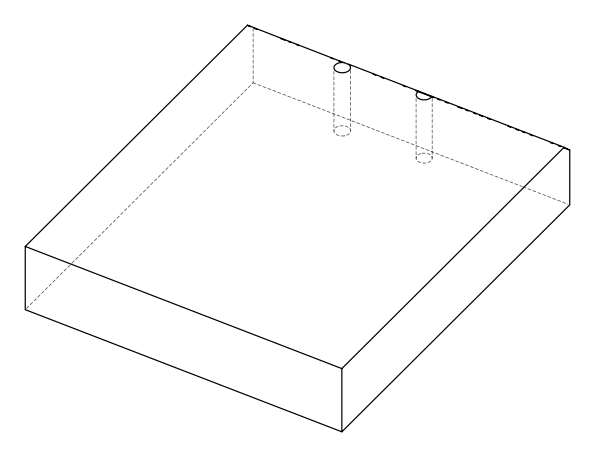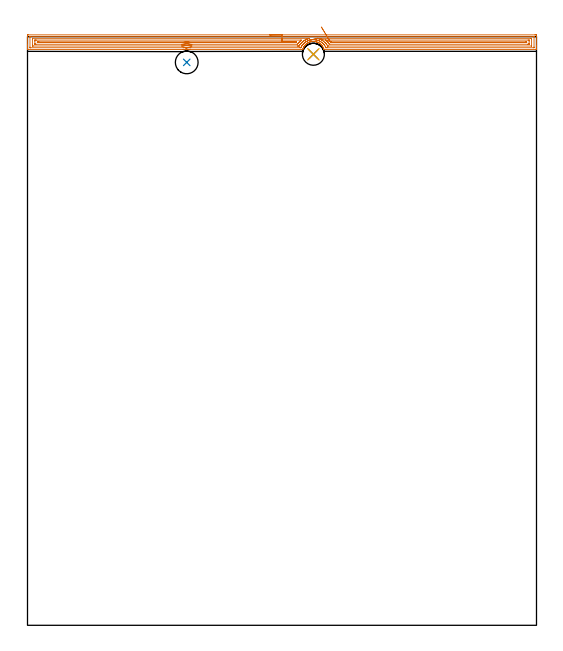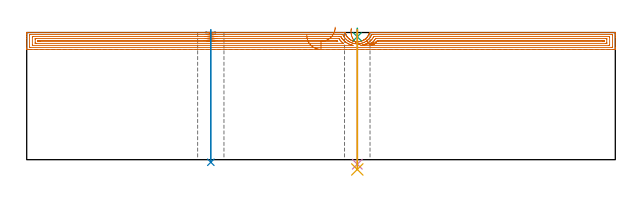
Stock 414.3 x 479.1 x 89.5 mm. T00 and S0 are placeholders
(PLAN: 5 operations, 4 tool changes, 17.8 min)
(1 AREA_MILL | FG_CHAMFER_SURFACE | UGT0205_001 | 16.65 min | 29339 mm3)
(2 INDEXABLE_INSERT_DRILL_THROUGH_HOLE_FROM_SOLID | STEP1HOLE | NXT0302_008 | 0.37 min | 24010 mm3)
(3 SPOT_DRILL | STEP1HOLE_1 | NXT0321_9005460120000 | 0.05 min | 145 mm3)
(4 DRILL_THROUGH_HOLE_INTO_CENTER | STEP1HOLE_1 | NXT0301_065 | 0.38 min | 6039 mm3)
(5 DRILL_TO_ENLARGE_THROUGH_HOLE | STEP1HOLE_1 | UGT0301_249 | 0.4 min | 16061 mm3)
(TOOL UGT0205_001 | Chamfer Mill 20 x 3 x 45 deg. | D20 FL50 Z2)
(TOOL NXT0302_008 | Index. Insert Drill 18.5mm [880-D1850L25-05] | D18.5 PA176 FL93 Z2)
(TOOL NXT0321_9005460120000 | NC Spot Drill, 142deg, 12mm, Carbide, Uncoated | D12 PA142 FL30 Z2)
(TOOL NXT0301_065 | Carbide Drill 9.4mm [860.1-0940-075A1-MM 2214] | D9.4 PA140 FL98 Z2)
(TOOL UGT0301_249 | Twist Drill 17.9 mm | D17.9 PA118 FL130 Z2)
(OP 1 AREA_MILL)
G17 G21 G94 G90
T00 M6
G54
G17 G0 G90 X197.15 Y480.6 S1061 M3
G43 Z99.5 H0
Z87.6
G94 G1 X197.188 Z86.728 F250.
X197.302 Z85.864
X197.491 Z85.012
X197.753 Z84.18
X198.087 Z83.374
X198.49 Z82.6
X198.958 Z81.864
X199.49 Z81.172
X200.079 Z80.529
X200.722 Z79.94
X201.414 Z79.409
X202.15 Z78.94
X202.924 Z78.537
X203.73 Z78.203
X204.562 Z77.941
X205.413 Z77.752
X206.278 Z77.638
X207.15 Z77.6
X413.073
X413.672 Y480.598 Z77.602
X414.266 Y480.594 Z77.604
X414.293 Y480.592 Z77.606
X414.297 Y480.002 Z78.196
X414.3 Y479.376 Z78.822
Y471.974 Z86.221
Y470.551 Z87.646
Y470.19 Z88.005
Y469.469 Z88.73
Y469.183 Z89.016
X414.293 Y468.759 Z89.432
X414.29 Y468.703 Z89.488
X414.119 Y468.7 Z89.5
X241.57
X241.33 Y468.704 Z89.489
X241.297 Y468.793 Z89.402
X241.133 Y469.286 Z88.914
X241.108 Y469.36 Z88.84
X241.014 Y469.601 Z88.597
X240.951 Y469.744 Z88.452
X240.818 Y470.048 Z88.15
X240.596 Y470.489 Z87.71
X240.214 Y471.157 Z87.043
X240.066 Y471.376 Z86.824
X239.77 Y471.77 Z86.43
X239.728 Y471.826 Z86.374
X239.37 Y472.262 Z85.936
X239.335 Y472.302 Z85.897
X239.321 Y472.318 Z85.88
X239.217 Y472.42 Z85.776
X238.896 Y472.743 Z85.456
X238.456 Y473.15 Z85.05
X238.427 Y473.175 Z85.025
X238.051 Y473.461 Z84.738
X237.986 Y473.51 Z84.688
X237.632 Y473.758 Z84.439
X237.533 Y473.827 Z84.37
X237.365 Y473.934 Z84.264
X237.193 Y474.036 Z84.162
X236.883 Y474.2 Z84.
X236.653 Y474.319 Z83.877
X236.64 Y474.327 Z83.87
X236.404 Y474.435 Z83.764
X236.196 Y474.531 Z83.668
X235.746 Y474.709 Z83.487
X235.418 Y474.822 Z83.376
X235.408 Y474.825 Z83.373
X235.312 Y474.854 Z83.343
X235.086 Y474.923 Z83.276
X234.852 Y474.982 Z83.217
X234.407 Y475.078 Z83.122
X233.959 Y475.153 Z83.046
X233.512 Y475.204 Z82.993
X233.344 Y475.216 Z82.979
X233.065 Y475.239 Z82.96
X233.011 Y475.241 Z82.958
X232.954 Y475.243 Z82.954
X232.759 Y475.239 Z82.947
X232.728 Y475.24
X232.705 Y475.239 Z82.946
X232.673
X232.507 Y475.241 Z82.952
X232.16 Y475.226 Z82.968
X231.724 Y475.189 Z83.008
X231.289 Y475.129 Z83.065
X231.278 Y475.128 Z83.067
X231.018 Y475.08 Z83.117
X230.83 Y475.045 Z83.152
X230.386 Y474.944 Z83.256
X230.313 Y474.924 Z83.276
X229.948 Y474.807 Z83.39
X229.9 Y474.792 Z83.405
X229.509 Y474.654 Z83.546
X229.491 Y474.648 Z83.552
X229.041 Y474.457 Z83.74
X228.597 Y474.246 Z83.952
X228.52 Y474.204 Z83.994
X228.309 Y474.088 Z84.106
X228.21 Y474.035 Z84.161
X227.703 Y473.718 Z84.48
X227.32 Y473.441 Z84.756
X226.945 Y473.149 Z85.049
X226.81 Y473.035 Z85.165
X226.755 Y472.983 Z85.217
X226.635 Y472.866 Z85.33
X226.521 Y472.759 Z85.439
X226.413 Y472.656 Z85.542
X226.031 Y472.263 Z85.937
X225.916 Y472.134 Z86.064
X225.789 Y471.974 Z86.222
X225.627 Y471.773 Z86.427
X225.617 Y471.761 Z86.439
X225.591 Y471.724 Z86.476
X225.449 Y471.528 Z86.667
X225.337 Y471.376 Z86.823
X225.329 Y471.363 Z86.837
X225.255 Y471.25 Z86.949
X225.147 Y471.082 Z87.113
X225.031 Y470.906 Z87.294
X225.023 Y470.893 Z87.307
X224.994 Y470.841 Z87.359
X224.882 Y470.636 Z87.558
X224.8 Y470.487 Z87.709
X224.652 Y470.19 Z88.009
X224.582 Y470.048 Z88.151
X224.392 Y469.602 Z88.597
X224.337 Y469.448 Z88.75
X224.284 Y469.298 Z88.897
X224.124 Y468.85 Z89.35
X224.07 Y468.707 Z89.492
X223.243 Y468.7 Z89.5
X132.042 Y468.701 Z89.499
X131.982 Y468.7 Z89.497
X131.932 Y468.706 Z89.49
X131.88 Y468.714 Z89.483
X131.492 Y468.792 Z89.406
X131.192 Y468.852 Z89.345
X130.745 Y468.921 Z89.277
X130.298 Y468.966 Z89.232
X129.851 Y468.988 Z89.208
X129.645 Z89.204
X129.404 Y468.99 Z89.207
X129.264 Y468.983 Z89.213
X129.125 Y468.975 Z89.217
X128.957 Y468.968 Z89.226
X128.689 Y468.944 Z89.252
X128.511 Y468.927 Z89.269
X128.475 Y468.921 Z89.274
X128.063 Y468.864 Z89.334
X127.617 Y468.78 Z89.417
X127.581 Y468.772 Z89.425
X127.419 Y468.736 Z89.46
X127.32 Y468.711 Z89.478
X127.245 Y468.709 Z89.481
X126.964 Y468.705 Z89.49
X126.735 Y468.707 Z89.493
X0.181 Y468.7 Z89.5
X0.01 Y468.703 Z89.488
X0.007 Y468.759 Z89.432
X0. Y469.183 Z89.016
Y469.47 Z88.73
Y470.19 Z88.005
Y471.443 Z86.754
Y472.866 Z85.33
Y479.736 Z78.462
X0.002 Y480.002 Z78.196
X0.007 Y480.592 Z77.606
X0.034 Y480.594 Z77.604
X0.628 Y480.6 Z77.6
X207.15
Y479.186 Z79.014
X411.961
X412.113 Y479.184 Z79.016
X412.214 Y479.182 Z79.018
X412.288 Y479.179 Z79.021
X412.29 Y479.168 Z79.032
X412.294 Y479.11 Z79.09
X412.299 Y478.696 Z79.504
Y470.668 Z87.532
X412.293 Y470.19 Z88.01
X412.29 Y470.14 Z88.06
X412.283 Y470.121 Z88.079
X411.96 Y470.114 Z88.086
X243.806
X242.985 Y470.117 Z88.083
X242.911 Y470.119 Z88.081
X242.893 Y470.121 Z88.079
X242.875 Y470.15 Z88.05
X242.853 Y470.19 Z88.01
X242.8 Y470.301 Z87.899
X242.404 Y471.082 Z87.118
X242.017 Y471.756 Z86.444
X241.867 Y471.974 Z86.226
X241.468 Y472.522 Z85.678
X241.185 Y472.866 Z85.334
X241.123 Y472.938 Z85.262
X240.719 Y473.358 Z84.842
X240.31 Y473.758 Z84.442
X240.229 Y473.833 Z84.367
X239.713 Y474.273 Z83.927
X239.335 Y474.552 Z83.648
X239.195 Y474.65 Z83.55
X238.742 Y474.952 Z83.248
X238.441 Y475.133 Z83.067
X237.66 Y475.542 Z82.658
X237.547 Y475.596 Z82.604
X237.447 Y475.641 Z82.559
X236.653 Y475.964 Z82.236
X236.019 Y476.175 Z82.025
X235.759 Y476.251 Z81.949
X235.678 Y476.271 Z81.929
X234.971 Y476.434 Z81.766
X234.865 Y476.454 Z81.746
X234.841 Y476.458 Z81.742
X234.364 Y476.531 Z81.669
X233.971 Y476.58 Z81.62
X233.807 Y476.598 Z81.602
X233.077 Y476.649 Z81.551
X232.858 Y476.653 Z81.547
X232.183 Y476.64 Z81.56
X231.986 Y476.631 Z81.569
X231.289 Y476.564 Z81.636
X231.173 Y476.549 Z81.651
X230.427 Y476.434 Z81.766
X230.398 Y476.428 Z81.772
X229.675 Y476.261 Z81.939
X229.598 Y476.241 Z81.959
X229.501 Y476.212 Z81.988
X228.995 Y476.047 Z82.153
X228.607 Y475.908 Z82.292
X228.345 Y475.803 Z82.397
X227.737 Y475.542 Z82.658
X227.716 Y475.532 Z82.668
X227.134 Y475.227 Z82.973
X226.819 Y475.046 Z83.154
X226.576 Y474.893 Z83.307
X226.203 Y474.65 Z83.55
X226.038 Y474.537 Z83.663
X225.996 Y474.507 Z83.693
X225.925 Y474.453 Z83.747
X225.536 Y474.146 Z84.054
X225.083 Y473.758 Z84.442
X225.031 Y473.71 Z84.49
X224.61 Y473.286 Z84.914
X224.209 Y472.866 Z85.334
X224.175 Y472.828 Z85.372
X224.137 Y472.782 Z85.418
X223.79 Y472.325 Z85.875
X223.536 Y471.974 Z86.226
X223.417 Y471.801 Z86.399
X223.243 Y471.535 Z86.665
X223.078 Y471.247 Z86.953
X222.99 Y471.082 Z87.118
X222.774 Y470.657 Z87.543
X222.552 Y470.19 Z88.01
X222.528 Y470.146 Z88.054
X222.518 Y470.129 Z88.071
X222.498 Y470.121 Z88.079
X222.422 Y470.117 Z88.083
X222.349 Y470.116 Z88.084
X221.531 Y470.114 Z88.086
X132.945 Y470.115 Z88.085
X132.536 Y470.117 Z88.083
X132.331 Y470.12 Z88.08
X132.23 Y470.122 Z88.078
X132.099 Y470.143 Z88.057
X132.051 Y470.151 Z88.049
X131.85 Y470.19 Z88.01
X131.157 Y470.299 Z87.901
X131.032 Y470.315 Z87.885
X130.263 Y470.38 Z87.82
X130.062 Y470.39 Z87.81
X129.369 Y470.398 Z87.802
X129.168 Y470.391 Z87.809
X128.475 Y470.345 Z87.855
X128.333 Y470.332 Z87.868
X127.581 Y470.235 Z87.965
X127.542 Y470.229 Z87.971
X127.326 Y470.19 Z88.01
X126.961 Y470.129 Z88.071
X126.825 Y470.124 Z88.076
X126.756 Y470.122 Z88.078
X2.34 Y470.115 Z88.085
X2.187 Y470.116 Z88.084
X2.086 Y470.118 Z88.082
X2.013 Y470.121 Z88.079
X2.01 Y470.132 Z88.068
X2.006 Y470.19 Z88.01
X2.001 Y470.604 Z87.596
Y478.632 Z79.568
X2.007 Y479.11 Z79.09
X2.01 Y479.16 Z79.04
X2.017 Y479.179 Z79.021
X2.34 Y479.186 Z79.014
X207.15
Y477.772 Z80.428
X229.055 Y477.771 Z80.429
X229.169 Y477.77 Z80.43
X229.501 Y477.764 Z80.436
X229.653 Y477.751 Z80.449
X229.544 Y477.722 Z80.478
X229.501 Y477.711 Z80.489
X229.192 Y477.634 Z80.566
X228.836 Y477.544 Z80.656
X228.607 Y477.479 Z80.721
X228.49 Y477.443 Z80.757
X228.126 Y477.326 Z80.874
X227.822 Y477.217 Z80.983
X227.713 Y477.175 Z81.025
X227.187 Y476.959 Z81.241
X226.819 Y476.797 Z81.403
X226.569 Y476.683 Z81.517
X226.066 Y476.434 Z81.766
X225.973 Y476.385 Z81.815
X225.925 Y476.359 Z81.841
X225.412 Y476.053 Z82.147
X225.031 Y475.812 Z82.388
X224.869 Y475.703 Z82.497
X224.639 Y475.542 Z82.658
X224.352 Y475.327 Z82.873
X224.137 Y475.16 Z83.04
X223.538 Y474.65 Z83.55
X223.384 Y474.509 Z83.691
X223.243 Y474.374 Z83.826
X222.938 Y474.062 Z84.138
X222.649 Y473.758 Z84.442
X222.507 Y473.601 Z84.599
X222.349 Y473.414 Z84.786
X222.11 Y473.104 Z85.096
X221.933 Y472.866 Z85.334
X221.736 Y472.591 Z85.609
X221.455 Y472.173 Z86.027
X221.378 Y472.05 Z86.15
X221.333 Y471.974 Z86.226
X221.156 Y471.676 Z86.524
X221.093 Y471.572 Z86.628
X221.065 Y471.535 Z86.665
X221.002 Y471.533 Z86.667
X220.561 Y471.53 Z86.67
X220.113 Y471.529 Z86.671
X219.667
X133.839 Y471.53 Z86.67
X133.389 Y471.531 Z86.669
X132.945 Y471.534 Z86.666
X132.487 Y471.539 Z86.661
X132.051 Y471.606 Z86.594
X131.431 Y471.701 Z86.499
X131.157 Y471.728 Z86.472
X130.45 Y471.788 Z86.412
X130.263 Y471.798 Z86.402
X129.531 Y471.812 Z86.388
X129.369
X128.671 Y471.779 Z86.421
X128.475 Y471.765 Z86.435
X127.849 Y471.706 Z86.494
X127.581 Y471.671 Z86.529
X127.064 Y471.598 Z86.602
X126.687 Y471.542 Z86.658
X126.23 Y471.538 Z86.662
X125.793 Y471.536 Z86.664
X125.339 Y471.535 Z86.665
X4.65 Y471.529 Z86.671
X4.204 Y471.531 Z86.669
X4.056 Y471.534 Z86.666
X4.011 Y471.535 Z86.665
X4.006 Y471.636 Z86.564
X4.003 Y471.771 Z86.429
X4.001 Y471.974 Z86.226
X4. Y472.177 Z86.023
X4.001 Y477.326 Z80.874
X4.002 Y477.527 Z80.673
X4.01 Y477.732 Z80.468
X4.017 Y477.765 Z80.435
X4.037 Y477.767 Z80.433
X4.092 Y477.769 Z80.431
X4.204 Y477.771 Z80.429
X207.15 Y477.772 Z80.428
Y476.357 Z81.843
X222.426 Y476.356 Z81.844
X222.943 Y476.35 Z81.85
X222.663 Y476.121 Z82.079
X222.467 Y475.959 Z82.241
X222.349 Y475.86 Z82.34
X222.178 Y475.712 Z82.488
X221.986 Y475.542 Z82.658
X221.712 Y475.285 Z82.915
X221.455 Y475.036 Z83.164
X221.264 Y474.84 Z83.36
X221.084 Y474.65 Z83.55
X220.837 Y474.379 Z83.821
X220.561 Y474.051 Z84.149
X220.432 Y473.887 Z84.313
X220.334 Y473.758 Z84.442
X220.051 Y473.375 Z84.825
X219.758 Y472.968 Z85.232
X219.738 Y472.949 Z85.251
X219.717 Y472.947 Z85.253
X219.667 Y472.944 Z85.256
X219.589 Y472.943 Z85.257
X133.761 Y472.944 Z85.256
X132.945 Y472.949 Z85.251
X132.86 Y472.951 Z85.249
X132.051 Y473.059 Z85.141
X131.83 Y473.087 Z85.113
X131.157 Y473.152 Z85.048
X130.844 Y473.179 Z85.021
X130.263 Y473.212 Z84.988
X129.908 Y473.22 Z84.98
X129.369 Y473.227 Z84.973
X129.021 Y473.213 Z84.987
X128.475 Y473.186 Z85.014
X128.176 Y473.164 Z85.036
X127.581 Y473.107 Z85.093
X127.365 Y473.081 Z85.119
X126.687 Y472.992 Z85.208
X126.575 Y472.977 Z85.223
X126.4 Y472.956 Z85.244
X125.709 Y472.949 Z85.251
X6.808 Y472.943 Z85.257
X6.059 Y472.949 Z85.251
X6.021 Y472.95 Z85.25
X6.01 Y472.986 Z85.214
X6.006 Y473.094 Z85.106
X6.002 Y473.313 Z84.887
X6. Y473.75 Z84.45
Y475.534 Z82.666
X6.003 Y475.984 Z82.216
X6.006 Y476.205 Z81.995
X6.01 Y476.314 Z81.886
X6.022 Y476.351 Z81.849
X6.074 Y476.352 Z81.848
X6.886 Y476.357 Z81.843
X6.963
X207.15
Y474.943 Z83.257
X218.479
X218.617 Y474.942 Z83.258
X218.773 Y474.94 Z83.26
X218.957 Y474.936 Z83.264
X218.755 Y474.668 Z83.532
X218.599 Y474.47 Z83.73
X218.543 Y474.402 Z83.798
X218.516 Y474.373 Z83.827
X218.501 Y474.364 Z83.836
X218.465 Y474.362 Z83.838
X218.171 Y474.358 Z83.842
X217.878 Y474.357 Z83.843
X217.278
X133.839 Y474.359 Z83.841
X133.234 Y474.362 Z83.838
X133.092 Y474.365 Z83.835
X132.945 Y474.382 Z83.818
X132.226 Y474.476 Z83.724
X132.051 Y474.495 Z83.705
X131.232 Y474.575 Z83.625
X131.157 Y474.581 Z83.619
X130.28 Y474.633 Z83.567
X130.263 Y474.634 Z83.566
X129.371 Y474.648 Z83.552
X128.513 Y474.612 Z83.588
X128.475 Y474.609 Z83.591
X127.683 Y474.548 Z83.652
X127.581 Y474.538 Z83.662
X126.88 Y474.457 Z83.743
X126.226 Y474.376 Z83.824
X126.073 Y474.37 Z83.83
X125.793 Y474.366 Z83.834
X125.186 Y474.364 Z83.836
X124.899 Y474.363 Z83.837
X8.674 Y474.358 Z83.842
X8.069 Y474.362 Z83.838
X8.025 Y474.364 Z83.836
X8.01 Y474.371 Z83.829
X8.004 Y474.427 Z83.773
X8.002 Y474.65 Z83.55
X8.004 Y474.818 Z83.382
X8.008 Y474.902 Z83.298
X8.012 Y474.936 Z83.264
X8.087 Y474.938 Z83.262
X8.382 Y474.942 Z83.258
X8.674 Y474.943 Z83.257
X9.274
X207.15
X208.022 Z83.295
X208.886 Z83.409
X209.738 Z83.598
X210.57 Z83.86
X211.376 Z84.194
X212.15 Z84.597
X212.886 Z85.065
X213.578 Z85.597
X214.221 Z86.186
X214.81 Z86.829
X215.341 Z87.521
X215.81 Z88.257
X216.213 Z89.031
X216.547 Z89.837
X216.809 Z90.669
X216.998 Z91.52
X217.112 Z92.385
X217.15 Z93.257
G0 X228.529 Y475.988 Z92.495
G1 X228.368 Y475.948 Z91.638
X228.28 Y475.927 Z90.771
X228.265 Y475.923 Z89.898
X228.325 Y475.938 Z89.028
X228.458 Y475.971 Z88.166
X228.663 Y476.021 Z87.32
X228.94 Y476.089 Z86.495
X229.285 Y476.174 Z85.699
X229.696 Y476.276 Z84.936
X230.17 Y476.393 Z84.213
X230.703 Y476.524 Z83.535
X231.292 Y476.67 Z82.908
X231.931 Y476.827 Z82.336
X232.617 Y476.996 Z81.824
X233.343 Y477.175 Z81.375
X234.105 Y477.363 Z80.993
X234.896 Y477.558 Z80.681
X235.71 Y477.759 Z80.441
X235.733 Y477.765 Z80.435
X235.759 Y477.767 Z80.433
X236.207 Y477.771 Z80.429
X236.35
X409.65
X410.096 Y477.769 Z80.431
X410.245 Y477.767 Z80.433
X410.289 Y477.765 Z80.435
X410.294 Y477.664 Z80.536
X410.297 Y477.529 Z80.671
X410.299 Y477.326 Z80.874
X410.3 Y477.123 Z81.077
X410.299 Y471.974 Z86.226
X410.298 Y471.773 Z86.427
X410.29 Y471.568 Z86.632
X410.283 Y471.535 Z86.665
X410.263 Y471.533 Z86.667
X410.208 Y471.53 Z86.67
X410.096 Y471.529 Z86.671
X244.7
X244.551
X244.432 Y471.532 Z86.668
X244.354 Y471.535 Z86.665
X244.317 Y471.54 Z86.66
X243.806 Y472.387 Z85.813
X243.463 Y472.866 Z85.334
X243.225 Y473.184 Z85.016
X242.911 Y473.575 Z84.625
X242.748 Y473.758 Z84.442
X242.391 Y474.134 Z84.066
X242.017 Y474.503 Z83.697
X241.857 Y474.65 Z83.55
X241.123 Y475.267 Z82.933
X240.756 Y475.542 Z82.658
X240.229 Y475.903 Z82.297
X239.949 Y476.082 Z82.118
X239.701 Y476.231 Z81.969
X239.34 Y476.429 Z81.771
X239.335 Y476.432 Z81.768
X238.737 Y476.729 Z81.471
X238.441 Y476.862 Z81.338
X237.698 Y477.175 Z81.025
X237.547 Y477.23 Z80.97
X237.27 Y477.326 Z80.874
X236.653 Y477.517 Z80.683
X236.387 Y477.591 Z80.609
X235.819 Y477.73 Z80.47
X235.71 Y477.759 Z80.441
X242.455 Y476.35 Z81.85
X242.592 Y476.353 Z81.847
X242.911 Y476.357 Z81.843
X407.491
X408.242 Y476.352 Z81.848
X408.28 Y476.351 Z81.849
X408.29 Y476.314 Z81.886
X408.295 Y476.206 Z81.994
X408.298 Y475.987 Z82.213
X408.3 Y475.55 Z82.65
Y473.766 Z84.434
X408.298 Y473.316 Z84.884
X408.294 Y473.095 Z85.105
X408.29 Y472.986 Z85.214
X408.278 Y472.949 Z85.251
X408.227 Y472.947 Z85.253
X407.414 Y472.943 Z85.257
X407.337
X246.002
X245.798 Y472.944 Z85.256
X245.697 Y472.947 Z85.253
X245.675 Y472.949 Z85.251
X245.652 Y472.965 Z85.235
X245.594 Y473.037 Z85.163
X245.058 Y473.758 Z84.442
X244.7 Y474.208 Z83.992
X244.31 Y474.65 Z83.55
X243.806 Y475.163 Z83.037
X243.409 Y475.542 Z82.658
X242.911 Y475.967 Z82.233
X242.455 Y476.35 Z81.85
X246.444 Y474.936 Z83.264
X246.488 Y474.938 Z83.262
X246.653 Y474.942 Z83.258
X246.781 Y474.943 Z83.257
X247.382
X405.626 Y474.942 Z83.258
X406.231 Y474.939 Z83.261
X406.275 Y474.936 Z83.264
X406.29 Y474.929 Z83.271
X406.296 Y474.873 Z83.327
X406.298 Y474.65 Z83.55
X406.296 Y474.482 Z83.718
X406.292 Y474.398 Z83.802
X406.288 Y474.364 Z83.836
X406.213 Y474.362 Z83.838
X405.918 Y474.358 Z83.842
X405.626 Y474.357 Z83.843
X405.026
X247.675
X247.382 Y474.358 Z83.842
X247.088 Y474.361 Z83.839
X246.898 Y474.364 Z83.836
X246.814 Y474.462 Z83.738
X246.656 Y474.65 Z83.55
X246.581 Y474.743 Z83.457
X246.488 Y474.864 Z83.336
X246.444 Y474.936 Z83.264
X246.092 Y475.525 Z82.725
X245.716 Y476.152 Z82.248
X245.321 Y476.812 Z81.837
X244.909 Y477.5 Z81.494
X244.483 Y478.212 Z81.223
X244.047 Y478.94 Z81.025
X243.603 Y479.681 Z80.902
X243.155 Y480.429 Z80.854
X242.708 Y481.177 Z80.882
X242.263 Y481.92 Z80.987
X241.824 Y482.652 Z81.166
X241.395 Y483.369 Z81.419
X240.979 Y484.063 Z81.744
X240.579 Y484.731 Z82.139
X240.199 Y485.366 Z82.599
X239.84 Y485.965 Z83.123
X239.506 Y486.522 Z83.705
X239.2 Y487.034 Z84.342
G0 Z99.5
M5
M2
(OP 2 INDEXABLE_INSERT_DRILL_THROUGH_HOLE_FROM_SOLID)
G17 G21 G94 G90
T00 M6
G54
G17 G0 G90 X129.6 Y458.2 S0 M3
G43 Z99.5 H1
G94 G81 G98 Z-1.823 F250. R91.5
G80
M5
M2
(OP 3 SPOT_DRILL)
G17 G21 G94 G90
T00 M6
G54
G17 G0 G90 X232.7 Y464.8 S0 M3
G43 Z99.5 H0
G94 G81 G98 Z86.5 F250. R92.5
G80
M5
M2
(OP 4 DRILL_THROUGH_HOLE_INTO_CENTER)
G17 G21 G94 G90
T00 M6
G54
G17 G0 G90 X232.7 Y464.8 S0 M3
G43 Z99.5 H1
G94 G73 G98 Z-3.211 F250. Q9.271 R91.5
G80
M5
M2
(OP 5 DRILL_TO_ENLARGE_THROUGH_HOLE)
G17 G21 G94 G90
T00 M6
G54
G17 G0 G90 X232.7 Y464.8 S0 M3
G43 Z99.5 H0
G94 G73 G98 Z-6.878 F250. Q16.063 R91.5
G80
M5
M2
